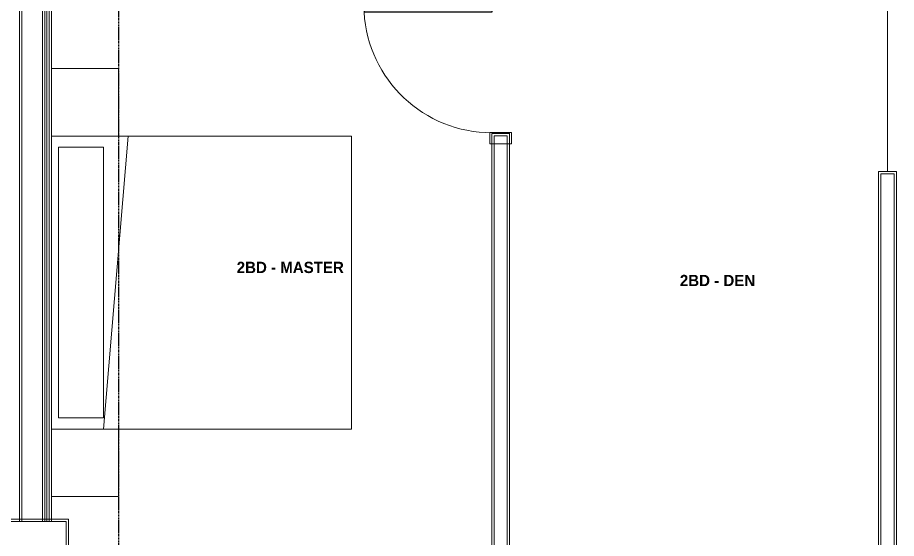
# Model space of a CAD drawing. Header units: inches. Extents: x -4093 to -1777, y 9773 to 12264.
# Drawn here: x -2527.2 to -2293.2, y 10012.6 to 10151.2 of the extents above; entities that cross this region are included whole.
import ezdxf

# ---------------------------------------------------------------- set-up
doc = ezdxf.new("R2010")
doc.units = ezdxf.units.IN
doc.header["$MEASUREMENT"] = 0
doc.linetypes.add('Grid Line 1_2_', pattern=[0.875, 0.5, -0.125, 0.125, -0.125])
for name, color, linetype, lineweight in [('0-1', 7, 'Continuous', 5), ('0-2', 7, 'Continuous', 9), ('A-AREA-IDEN', 2, 'Continuous', 9), ('A-DOOR-1', 7, 'Continuous', 9), ('A-DOOR-2', 10, 'Continuous', 30), ('A-FLOR-1', 7, 'Continuous', 9), ('A-WALL', 113, 'Continuous', 18), ('A-WALL-1', 7, 'Continuous', 9), ('A-WALL-2', 250, 'Continuous', 18), ('A-WALL-3', 113, 'Continuous', 9), ('I-FURN-1', 7, 'Continuous', 9), ('I-WALL-1', 7, 'Continuous', 9), ('S-GRID-1', 1, 'Grid Line 1_2_', 30)]:
    doc.layers.add(name, color=color, linetype=linetype, lineweight=lineweight)
doc.styles.add('Century Gothic_B', font='GOTHICB.TTF', dxfattribs={"height": 3})

# ---------------------------------------------------------------- blocks, each defined once
blk = doc.blocks.new('SWING - SINGLE - FLUSH - SWING - FLUSH - 2-10 x 6-8 - PRIVACY-4346066-BACKGROUND - 2ND FLOOR')
at = {"layer": 'A-DOOR-1'}
for p, q in [((-17, 2.87), (-20, 2.87)), ((-20, 2.87), (-20, -2.38)), ((-17, -2.38), (-17, 2.87)), ((20, 2.87), (17, 2.87)), ((17, 2.87), (17, -2.38)), ((20, -2.38), (20, 2.87)), ((-20, -2.38), (-17, -2.38)), ((-17, -2.38), (-20, -2.38)), ((-20, -2.38), (-20, -2.88)), ((-20, -2.88), (-17, -2.88)), ((-17, -2.88), (-17, -2.38)), ((17, -2.38), (20, -2.38)), ((20, -2.38), (17, -2.38)), ((17, -2.38), (17, -2.88)), ((17, -2.88), (20, -2.88)), ((20, -2.88), (20, -2.38))]:
    blk.add_line(p, q, dxfattribs=at)
blk.add_arc((17, 2.37), 34.07, 93.3657, 180, dxfattribs=at)
at = {"layer": 'A-DOOR-2'}
for p, q in [((15, 2.37), (15, 36.38)), ((17, 36.38), (15, 36.38)), ((17, 2.37), (17, 36.38)), ((17, 2.37), (15, 2.37))]:
    blk.add_line(p, q, dxfattribs=at)
blk = doc.blocks.new('Bed-Standard - King 78_ x 80_-V46-BACKGROUND - 2ND FLOOR')
at = {"layer": 'I-FURN-1'}
for p, q in [((-28.31, 41.8), (49.69, 41.8)), ((-28.31, -38.08), (-28.31, 41.8)), ((49.69, 41.8), (49.69, -38.08)), ((49.69, -24.2), (-28.31, -17.63)), ((-25.31, -24.2), (46.69, -24.2)), ((-25.31, -36.2), (-25.31, -24.2)), ((46.69, -36.2), (46.69, -24.2)), ((-25.31, -36.2), (46.69, -36.2))]:
    blk.add_line(p, q, dxfattribs=at)
blk = doc.blocks.new('Table-Night Stand - 18_ x 18_ x 24_-V47-BACKGROUND - 2ND FLOOR')
at = {"layer": 'I-FURN-1'}
for p, q in [((0.15, 0), (18.15, 0)), ((18.15, 0), (18.15, -17.87))]:
    blk.add_line(p, q, dxfattribs=at)
blk = doc.blocks.new('Table-Night Stand - 18_ x 18_ x 24_-V48-BACKGROUND - 2ND FLOOR')
at = {"layer": 'I-FURN-1'}
for p, q in [((0.15, 0), (18.15, 0)), ((0.15, -17.87), (0.15, 0))]:
    blk.add_line(p, q, dxfattribs=at)
blk = doc.blocks.new('CTR - 1st Phase - Unit Layouts_rvt-1-BACKGROUND - 2ND FLOOR')
at = {"layer": 'A-FLOR-1'}
blk.add_line((-2295.62, 10110.25), (-2295.62, 10157.66), dxfattribs=at)
at = {"layer": 'A-WALL-1'}
for p, q in [((-2401, 10120.41), (-2401, 9989.06)), ((-2396.25, 10120.41), (-2401, 10120.41)), ((-2396.25, 9989.06), (-2396.25, 10120.41)), ((-2298, 10110.25), (-2298, 9989.06)), ((-2297.37, 10110.25), (-2298, 10110.25)), ((-2293.87, 10110.25), (-2297.37, 10110.25)), ((-2293.25, 10110.25), (-2293.87, 10110.25)), ((-2293.25, 9989.06), (-2293.25, 10110.25))]:
    blk.add_line(p, q, dxfattribs=at)
at = {"layer": 'A-WALL-2'}
for p, q in [((-2398.62, 10119.79), (-2400.37, 10119.79)), ((-2400.37, 10119.79), (-2400.37, 9989.06)), ((-2396.87, 10119.79), (-2398.62, 10119.79)), ((-2396.87, 9989.06), (-2396.87, 10119.79)), ((-2297.37, 9989.69), (-2297.37, 10109.63)), ((-2293.87, 10109.63), (-2297.37, 10109.63)), ((-2293.87, 9989.69), (-2293.87, 10109.63))]:
    blk.add_line(p, q, dxfattribs=at)
at = {"layer": '0-2'}
for name, p, rotation in [('SWING - SINGLE - FLUSH - SWING - FLUSH - 2-10 x 6-8 - PRIVACY-4346066-BACKGROUND - 2ND FLOOR', (-2398.62, 10137.66), 90.00000000005124), ('Table-Night Stand - 18_ x 18_ x 24_-V48-BACKGROUND - 2ND FLOOR', (-2500.37, 10137.86), 270.0000000004409), ('Bed-Standard - King 78_ x 80_-V46-BACKGROUND - 2ND FLOOR', (-2480.17, 10091.4), 270.0000000004409), ('Table-Night Stand - 18_ x 18_ x 24_-V47-BACKGROUND - 2ND FLOOR', (-2500.37, 10041.86), 270.0000000004409)]:
    blk.add_blockref(name, p, dxfattribs=dict(at, rotation=rotation))
blk = doc.blocks.new('CTR - 1st Phase -Stairs _ Elevators_rvt-1-BACKGROUND - 2ND FLOOR')
at = {"layer": 'A-WALL-2'}
for p, q in [((-2526.75, 10254.71), (-2526.75, 10017.09)), ((-2526.12, 10254.71), (-2526.12, 10017.09)), ((-2520.62, 10254.71), (-2520.62, 10017.09)), ((-2520, 10254.71), (-2520, 10017.09)), ((-2519.5, 10254.71), (-2519.5, 10017.09)), ((-2518.87, 10254.71), (-2518.87, 10017.09))]:
    blk.add_line(p, q, dxfattribs=at)
at = {"layer": 'I-WALL-1'}
for p, q in [((-2518.25, 10017.09), (-2518.25, 10162.41)), ((-2528, 10017.09), (-2518.25, 10017.09))]:
    blk.add_line(p, q, dxfattribs=at)
blk = doc.blocks.new('CTR - 1st Phase - Structure_rvt-1-BACKGROUND - 2ND FLOOR')
at = {"layer": 'S-GRID-1'}
blk.add_line((-2500.32, 9772.61), (-2500.32, 12247.5), dxfattribs=at)

msp = doc.modelspace()

# ---------------------------------------------------------------- linework, layer by layer
at = {"layer": 'A-WALL'}
for q in [(-2646.36, 10017.09), (-2514.29, 9988.44)]:
    msp.add_line((-2514.29, 10017.09), q, dxfattribs=at)
at = {"layer": 'A-WALL-3'}
for p, q in [((-2513.66, 10017.71), (-2646.99, 10017.71)), ((-2513.66, 9989.06), (-2513.66, 10017.71))]:
    msp.add_line(p, q, dxfattribs=at)

# ---------------------------------------------------------------- block references
at = {"layer": '0-1'}
for name in ['CTR - 1st Phase - Structure_rvt-1-BACKGROUND - 2ND FLOOR', 'CTR - 1st Phase - Unit Layouts_rvt-1-BACKGROUND - 2ND FLOOR', 'CTR - 1st Phase -Stairs _ Elevators_rvt-1-BACKGROUND - 2ND FLOOR']:
    msp.add_blockref(name, (0, 0), dxfattribs=at)

# ---------------------------------------------------------------- texts
at = {"layer": 'A-AREA-IDEN', "char_height": 3, "attachment_point": 1, "style": 'Century Gothic_B'}
for s, insert, width in [('2BD - MASTER', (-2468.9, 10086.24), 33.633), ('2BD - DEN', (-2350.91, 10082.75), 24.745)]:
    msp.add_mtext(s, dxfattribs=dict(at, insert=insert, width=width))

doc.saveas('drawing.dxf')
